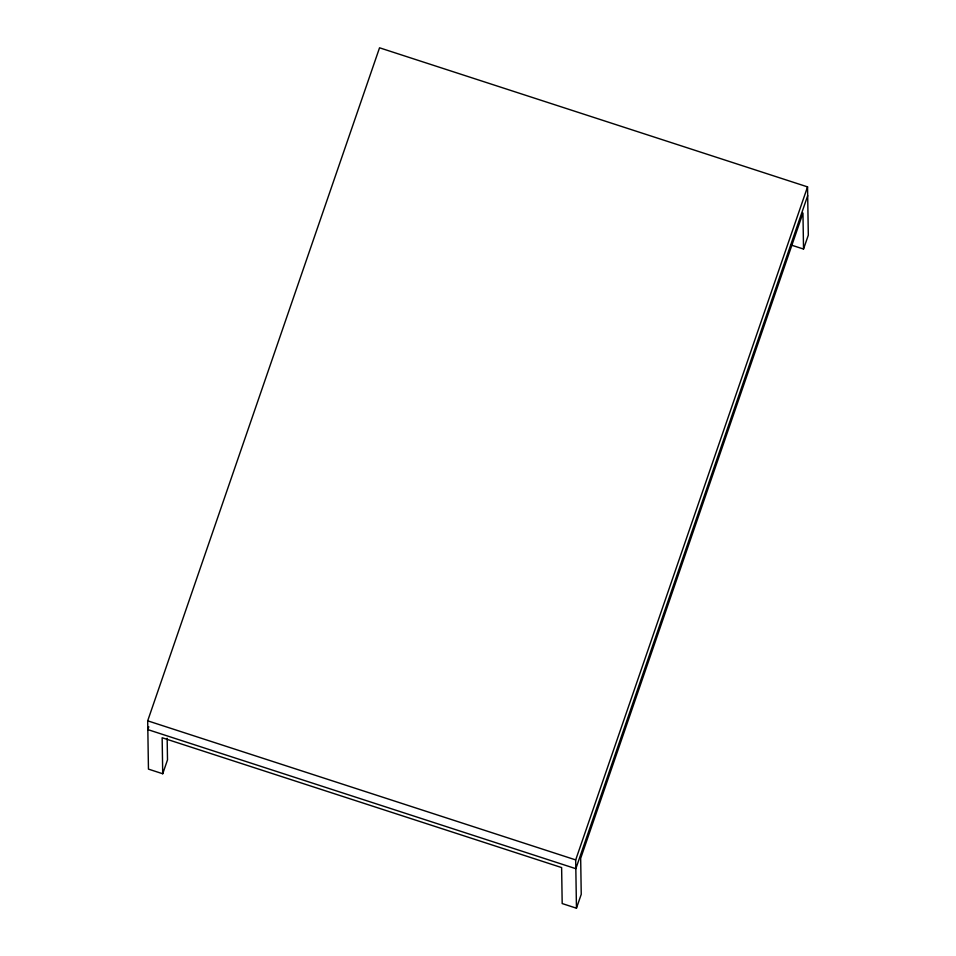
<?xml version="1.0" encoding="UTF-8"?>
<svg xmlns="http://www.w3.org/2000/svg" width="956" height="956" viewBox="0 0 956 956"><rect width="100%" height="100%" fill="white"/><g stroke="black" fill="none" stroke-linecap="round" stroke-linejoin="round"><path stroke-width="1.43" d="M167.157 738.271L167.503 759.877L162.723 773.751L148.455 769.114L147.69 720.824L379.544 47.8L807.545 186.886L808.31 235.176L803.53 249.05L790.552 244.844M148.801 726.775L147.833 729.607L575.835 868.693L807.689 195.669M162.723 773.751L162.15 737.745L561.626 867.57L562.188 903.563L576.456 908.2L575.691 859.91L807.545 186.886M576.456 908.2L581.236 894.326L580.674 858.321L802.956 213.057L803.53 249.05M147.69 720.824L575.691 859.91"/></g></svg>
